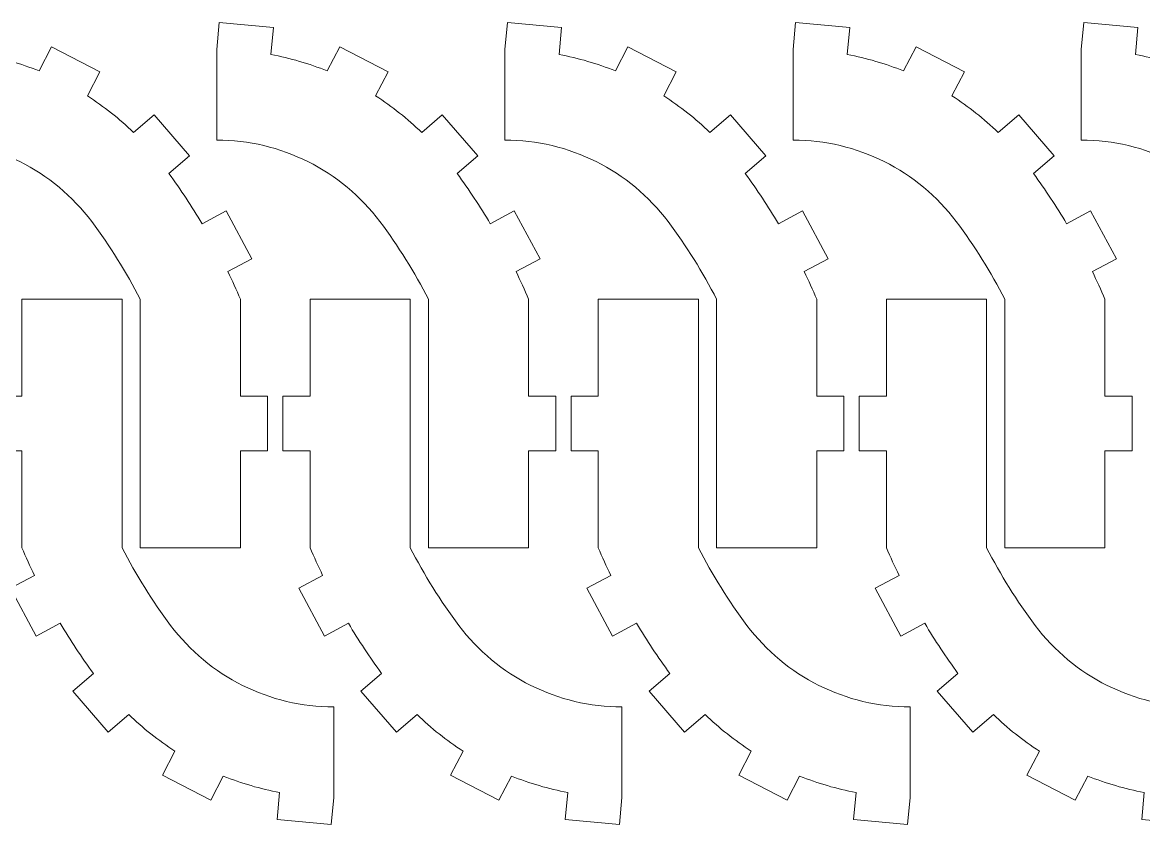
# Model space of a CAD drawing. Header units: millimetres. Extents: x -263 to 263, y -151 to 151.
# Drawn here: x -120.7 to 3, y 62.6 to 151.2 of the extents above; entities that cross this region are included whole.
import ezdxf

# ---------------------------------------------------------------- set-up
doc = ezdxf.new("R2010")
doc.units = ezdxf.units.MM
doc.header["$MEASUREMENT"] = 0
doc.layers.add('Camada 1', color=7, linetype='Continuous')

msp = doc.modelspace()

# ---------------------------------------------------------------- linework, layer by layer
at = {"layer": 'Camada 1', "lineweight": 20}
for points in [[(-107.6499, 120.6356), (-107.6499, 120.6356), (-107.6499, 93.1902), (-107.6499, 93.1902), (-107.6499, 93.1902), (-107.6499, 93.1902), (-96.6096, 93.1902), (-96.6096, 93.1902), (-96.6096, 93.1902), (-96.6096, 93.1902), (-96.6096, 103.9129), (-96.6096, 103.9129), (-96.6096, 103.9129), (-96.6096, 103.9129), (-93.6096, 103.9129), (-93.6096, 103.9129), (-93.6096, 103.9129), (-93.6096, 103.9129), (-93.6096, 109.9129), (-93.6096, 109.9129), (-93.6096, 109.9129), (-93.6096, 109.9129), (-96.6096, 109.9129), (-96.6096, 109.9129), (-96.6096, 109.9129), (-96.6096, 109.9129), (-96.6096, 120.6356), (-96.6096, 120.6356), (-96.6096, 120.6356), (-97.0458, 121.6592), (-97.5064, 122.6723), (-97.991, 123.6739), (-97.991, 123.6739), (-97.991, 123.6739), (-95.3489, 125.0949), (-95.3489, 125.0949), (-95.3489, 125.0949), (-95.3489, 125.0949), (-98.1908, 130.3791), (-98.1908, 130.3791), (-98.1908, 130.3791), (-98.1908, 130.3791), (-100.833, 128.9582), (-100.833, 128.9582), (-100.833, 128.9582), (-101.963, 130.8591), (-103.1824, 132.7055), (-104.4872, 134.491), (-104.4872, 134.491), (-104.4872, 134.491), (-102.2152, 136.4405), (-102.2152, 136.4405), (-102.2152, 136.4405), (-102.2152, 136.4405), (-106.1223, 140.9939), (-106.1223, 140.9939), (-106.1223, 140.9939), (-106.1223, 140.9939), (-108.3991, 139.0404), (-108.3991, 139.0404), (-108.3991, 139.0404), (-109.9549, 140.5466), (-111.6573, 141.8935), (-113.481, 143.0611), (-113.481, 143.0611), (-113.481, 143.0611), (-112.1036, 145.7262), (-112.1036, 145.7262), (-112.1036, 145.7262), (-112.1036, 145.7262), (-117.4337, 148.4811), (-117.4337, 148.4811), (-117.4337, 148.4811), (-117.4337, 148.4811), (-118.8112, 145.816), (-118.8112, 145.816), (-118.8112, 145.816), (-120.8185, 146.6285), (-122.9019, 147.2383), (-125.0305, 147.6364), (-125.0305, 147.6364), (-125.0305, 147.6364), (-124.7535, 150.6235), (-124.7535, 150.6235), (-124.7535, 150.6235), (-124.7535, 150.6235), (-130.7279, 151.1774), (-130.7279, 151.1774), (-130.7279, 151.1774), (-130.7279, 151.1774), (-131.0048, 148.1902), (-131.0048, 148.1902), (-131.0048, 148.1902), (-131.0048, 148.1902), (-131.0048, 138.1902), (-131.0048, 138.1902), (-131.0048, 138.1902), (-123.9228, 138.1902), (-117.2541, 134.8558), (-113.0048, 129.1902), (-113.0048, 129.1902), (-110.9828, 126.4941), (-109.1914, 123.6325), (-107.6499, 120.6356)], [(-75.8663, 120.6356), (-75.8663, 120.6356), (-75.8663, 93.1902), (-75.8663, 93.1902), (-75.8663, 93.1902), (-75.8663, 93.1902), (-64.826, 93.1902), (-64.826, 93.1902), (-64.826, 93.1902), (-64.826, 93.1902), (-64.826, 103.9129), (-64.826, 103.9129), (-64.826, 103.9129), (-64.826, 103.9129), (-61.826, 103.9129), (-61.826, 103.9129), (-61.826, 103.9129), (-61.826, 103.9129), (-61.826, 109.9129), (-61.826, 109.9129), (-61.826, 109.9129), (-61.826, 109.9129), (-64.826, 109.9129), (-64.826, 109.9129), (-64.826, 109.9129), (-64.826, 109.9129), (-64.826, 120.6356), (-64.826, 120.6356), (-64.826, 120.6356), (-65.2622, 121.6592), (-65.7228, 122.6723), (-66.2074, 123.6739), (-66.2074, 123.6739), (-66.2074, 123.6739), (-63.5653, 125.0949), (-63.5653, 125.0949), (-63.5653, 125.0949), (-63.5653, 125.0949), (-66.4072, 130.3791), (-66.4072, 130.3791), (-66.4072, 130.3791), (-66.4072, 130.3791), (-69.0494, 128.9582), (-69.0494, 128.9582), (-69.0494, 128.9582), (-70.1794, 130.8591), (-71.3988, 132.7055), (-72.7036, 134.491), (-72.7036, 134.491), (-72.7036, 134.491), (-70.4316, 136.4405), (-70.4316, 136.4405), (-70.4316, 136.4405), (-70.4316, 136.4405), (-74.3387, 140.9939), (-74.3387, 140.9939), (-74.3387, 140.9939), (-74.3387, 140.9939), (-76.6155, 139.0404), (-76.6155, 139.0404), (-76.6155, 139.0404), (-78.1713, 140.5466), (-79.8737, 141.8935), (-81.6974, 143.0611), (-81.6974, 143.0611), (-81.6974, 143.0611), (-80.32, 145.7262), (-80.32, 145.7262), (-80.32, 145.7262), (-80.32, 145.7262), (-85.6501, 148.4811), (-85.6501, 148.4811), (-85.6501, 148.4811), (-85.6501, 148.4811), (-87.0276, 145.816), (-87.0276, 145.816), (-87.0276, 145.816), (-89.0349, 146.6285), (-91.1183, 147.2383), (-93.2469, 147.6364), (-93.2469, 147.6364), (-93.2469, 147.6364), (-92.9699, 150.6235), (-92.9699, 150.6235), (-92.9699, 150.6235), (-92.9699, 150.6235), (-98.9443, 151.1774), (-98.9443, 151.1774), (-98.9443, 151.1774), (-98.9443, 151.1774), (-99.2212, 148.1902), (-99.2212, 148.1902), (-99.2212, 148.1902), (-99.2212, 148.1902), (-99.2212, 138.1902), (-99.2212, 138.1902), (-99.2212, 138.1902), (-92.1392, 138.1902), (-85.4705, 134.8558), (-81.2212, 129.1902), (-81.2212, 129.1902), (-79.1992, 126.4941), (-77.4078, 123.6325), (-75.8663, 120.6356)], [(-44.0827, 120.6356), (-44.0827, 120.6356), (-44.0827, 93.1902), (-44.0827, 93.1902), (-44.0827, 93.1902), (-44.0827, 93.1902), (-33.0424, 93.1902), (-33.0424, 93.1902), (-33.0424, 93.1902), (-33.0424, 93.1902), (-33.0424, 103.9129), (-33.0424, 103.9129), (-33.0424, 103.9129), (-33.0424, 103.9129), (-30.0424, 103.9129), (-30.0424, 103.9129), (-30.0424, 103.9129), (-30.0424, 103.9129), (-30.0424, 109.9129), (-30.0424, 109.9129), (-30.0424, 109.9129), (-30.0424, 109.9129), (-33.0424, 109.9129), (-33.0424, 109.9129), (-33.0424, 109.9129), (-33.0424, 109.9129), (-33.0424, 120.6356), (-33.0424, 120.6356), (-33.0424, 120.6356), (-33.4786, 121.6592), (-33.9392, 122.6723), (-34.4238, 123.6739), (-34.4238, 123.6739), (-34.4238, 123.6739), (-31.7817, 125.0949), (-31.7817, 125.0949), (-31.7817, 125.0949), (-31.7817, 125.0949), (-34.6236, 130.3791), (-34.6236, 130.3791), (-34.6236, 130.3791), (-34.6236, 130.3791), (-37.2658, 128.9582), (-37.2658, 128.9582), (-37.2658, 128.9582), (-38.3958, 130.8591), (-39.6152, 132.7055), (-40.92, 134.491), (-40.92, 134.491), (-40.92, 134.491), (-38.648, 136.4405), (-38.648, 136.4405), (-38.648, 136.4405), (-38.648, 136.4405), (-42.5551, 140.9939), (-42.5551, 140.9939), (-42.5551, 140.9939), (-42.5551, 140.9939), (-44.8319, 139.0404), (-44.8319, 139.0404), (-44.8319, 139.0404), (-46.3877, 140.5466), (-48.0901, 141.8935), (-49.9138, 143.0611), (-49.9138, 143.0611), (-49.9138, 143.0611), (-48.5364, 145.7262), (-48.5364, 145.7262), (-48.5364, 145.7262), (-48.5364, 145.7262), (-53.8665, 148.4811), (-53.8665, 148.4811), (-53.8665, 148.4811), (-53.8665, 148.4811), (-55.244, 145.816), (-55.244, 145.816), (-55.244, 145.816), (-57.2513, 146.6285), (-59.3347, 147.2383), (-61.4633, 147.6364), (-61.4633, 147.6364), (-61.4633, 147.6364), (-61.1863, 150.6235), (-61.1863, 150.6235), (-61.1863, 150.6235), (-61.1863, 150.6235), (-67.1607, 151.1774), (-67.1607, 151.1774), (-67.1607, 151.1774), (-67.1607, 151.1774), (-67.4376, 148.1902), (-67.4376, 148.1902), (-67.4376, 148.1902), (-67.4376, 148.1902), (-67.4376, 138.1902), (-67.4376, 138.1902), (-67.4376, 138.1902), (-60.3556, 138.1902), (-53.6869, 134.8558), (-49.4376, 129.1902), (-49.4376, 129.1902), (-47.4156, 126.4941), (-45.6242, 123.6325), (-44.0827, 120.6356)], [(-12.2991, 120.6356), (-12.2991, 120.6356), (-12.2991, 93.1902), (-12.2991, 93.1902), (-12.2991, 93.1902), (-12.2991, 93.1902), (-1.2588, 93.1902), (-1.2588, 93.1902), (-1.2588, 93.1902), (-1.2588, 93.1902), (-1.2588, 103.9129), (-1.2588, 103.9129), (-1.2588, 103.9129), (-1.2588, 103.9129), (1.7412, 103.9129), (1.7412, 103.9129), (1.7412, 103.9129), (1.7412, 103.9129), (1.7412, 109.9129), (1.7412, 109.9129), (1.7412, 109.9129), (1.7412, 109.9129), (-1.2588, 109.9129), (-1.2588, 109.9129), (-1.2588, 109.9129), (-1.2588, 109.9129), (-1.2588, 120.6356), (-1.2588, 120.6356), (-1.2588, 120.6356), (-1.695, 121.6592), (-2.1556, 122.6723), (-2.6402, 123.6739), (-2.6402, 123.6739), (-2.6402, 123.6739), (0.0019, 125.0949), (0.0019, 125.0949), (0.0019, 125.0949), (0.0019, 125.0949), (-2.84, 130.3791), (-2.84, 130.3791), (-2.84, 130.3791), (-2.84, 130.3791), (-5.4822, 128.9582), (-5.4822, 128.9582), (-5.4822, 128.9582), (-6.6122, 130.8591), (-7.8316, 132.7055), (-9.1364, 134.491), (-9.1364, 134.491), (-9.1364, 134.491), (-6.8644, 136.4405), (-6.8644, 136.4405), (-6.8644, 136.4405), (-6.8644, 136.4405), (-10.7715, 140.9939), (-10.7715, 140.9939), (-10.7715, 140.9939), (-10.7715, 140.9939), (-13.0483, 139.0404), (-13.0483, 139.0404), (-13.0483, 139.0404), (-14.6041, 140.5466), (-16.3065, 141.8935), (-18.1302, 143.0611), (-18.1302, 143.0611), (-18.1302, 143.0611), (-16.7528, 145.7262), (-16.7528, 145.7262), (-16.7528, 145.7262), (-16.7528, 145.7262), (-22.0829, 148.4811), (-22.0829, 148.4811), (-22.0829, 148.4811), (-22.0829, 148.4811), (-23.4604, 145.816), (-23.4604, 145.816), (-23.4604, 145.816), (-25.4677, 146.6285), (-27.5511, 147.2383), (-29.6797, 147.6364), (-29.6797, 147.6364), (-29.6797, 147.6364), (-29.4027, 150.6235), (-29.4027, 150.6235), (-29.4027, 150.6235), (-29.4027, 150.6235), (-35.3771, 151.1774), (-35.3771, 151.1774), (-35.3771, 151.1774), (-35.3771, 151.1774), (-35.654, 148.1902), (-35.654, 148.1902), (-35.654, 148.1902), (-35.654, 148.1902), (-35.654, 138.1902), (-35.654, 138.1902), (-35.654, 138.1902), (-28.572, 138.1902), (-21.9033, 134.8558), (-17.654, 129.1902), (-17.654, 129.1902), (-15.632, 126.4941), (-13.8406, 123.6325), (-12.2991, 120.6356)], [(19.4845, 120.6356), (19.4845, 120.6356), (19.4845, 93.1902), (19.4845, 93.1902), (19.4845, 93.1902), (19.4845, 93.1902), (30.5248, 93.1902), (30.5248, 93.1902), (30.5248, 93.1902), (30.5248, 93.1902), (30.5248, 103.9129), (30.5248, 103.9129), (30.5248, 103.9129), (30.5248, 103.9129), (33.5248, 103.9129), (33.5248, 103.9129), (33.5248, 103.9129), (33.5248, 103.9129), (33.5248, 109.9129), (33.5248, 109.9129), (33.5248, 109.9129), (33.5248, 109.9129), (30.5248, 109.9129), (30.5248, 109.9129), (30.5248, 109.9129), (30.5248, 109.9129), (30.5248, 120.6356), (30.5248, 120.6356), (30.5248, 120.6356), (30.0886, 121.6592), (29.628, 122.6723), (29.1434, 123.6739), (29.1434, 123.6739), (29.1434, 123.6739), (31.7855, 125.0949), (31.7855, 125.0949), (31.7855, 125.0949), (31.7855, 125.0949), (28.9436, 130.3791), (28.9436, 130.3791), (28.9436, 130.3791), (28.9436, 130.3791), (26.3014, 128.9582), (26.3014, 128.9582), (26.3014, 128.9582), (25.1714, 130.8591), (23.952, 132.7055), (22.6472, 134.491), (22.6472, 134.491), (22.6472, 134.491), (24.9192, 136.4405), (24.9192, 136.4405), (24.9192, 136.4405), (24.9192, 136.4405), (21.0121, 140.9939), (21.0121, 140.9939), (21.0121, 140.9939), (21.0121, 140.9939), (18.7353, 139.0404), (18.7353, 139.0404), (18.7353, 139.0404), (17.1795, 140.5466), (15.4771, 141.8935), (13.6534, 143.0611), (13.6534, 143.0611), (13.6534, 143.0611), (15.0308, 145.7262), (15.0308, 145.7262), (15.0308, 145.7262), (15.0308, 145.7262), (9.7007, 148.4811), (9.7007, 148.4811), (9.7007, 148.4811), (9.7007, 148.4811), (8.3232, 145.816), (8.3232, 145.816), (8.3232, 145.816), (6.3159, 146.6285), (4.2325, 147.2383), (2.1039, 147.6364), (2.1039, 147.6364), (2.1039, 147.6364), (2.3809, 150.6235), (2.3809, 150.6235), (2.3809, 150.6235), (2.3809, 150.6235), (-3.5935, 151.1774), (-3.5935, 151.1774), (-3.5935, 151.1774), (-3.5935, 151.1774), (-3.8704, 148.1902), (-3.8704, 148.1902), (-3.8704, 148.1902), (-3.8704, 148.1902), (-3.8704, 138.1902), (-3.8704, 138.1902), (-3.8704, 138.1902), (3.2116, 138.1902), (9.8803, 134.8558), (14.1296, 129.1902), (14.1296, 129.1902), (16.1516, 126.4941), (17.943, 123.6325), (19.4845, 120.6356)], [(-109.6607, 93.1902), (-109.6607, 93.1902), (-109.6607, 120.6356), (-109.6607, 120.6356), (-109.6607, 120.6356), (-109.6607, 120.6356), (-120.701, 120.6356), (-120.701, 120.6356), (-120.701, 120.6356), (-120.701, 120.6356), (-120.701, 109.9129), (-120.701, 109.9129), (-120.701, 109.9129), (-120.701, 109.9129), (-123.701, 109.9129), (-123.701, 109.9129), (-123.701, 109.9129), (-123.701, 109.9129), (-123.701, 103.9129), (-123.701, 103.9129), (-123.701, 103.9129), (-123.701, 103.9129), (-120.701, 103.9129), (-120.701, 103.9129), (-120.701, 103.9129), (-120.701, 103.9129), (-120.701, 93.1902), (-120.701, 93.1902), (-120.701, 93.1902), (-120.2648, 92.1666), (-119.8042, 91.1535), (-119.3196, 90.1519), (-119.3196, 90.1519), (-119.3196, 90.1519), (-121.9617, 88.7309), (-121.9617, 88.7309), (-121.9617, 88.7309), (-121.9617, 88.7309), (-119.1198, 83.4467), (-119.1198, 83.4467), (-119.1198, 83.4467), (-119.1198, 83.4467), (-116.4776, 84.8676), (-116.4776, 84.8676), (-116.4776, 84.8676), (-115.3476, 82.9667), (-114.1282, 81.1203), (-112.8234, 79.3348), (-112.8234, 79.3348), (-112.8234, 79.3348), (-115.0954, 77.3853), (-115.0954, 77.3853), (-115.0954, 77.3853), (-115.0954, 77.3853), (-111.1883, 72.8319), (-111.1883, 72.8319), (-111.1883, 72.8319), (-111.1883, 72.8319), (-108.9115, 74.7854), (-108.9115, 74.7854), (-108.9115, 74.7854), (-107.3557, 73.2792), (-105.6533, 71.9323), (-103.8296, 70.7647), (-103.8296, 70.7647), (-103.8296, 70.7647), (-105.207, 68.0996), (-105.207, 68.0996), (-105.207, 68.0996), (-105.207, 68.0996), (-99.8769, 65.3447), (-99.8769, 65.3447), (-99.8769, 65.3447), (-99.8769, 65.3447), (-98.4994, 68.0098), (-98.4994, 68.0098), (-98.4994, 68.0098), (-96.4921, 67.1973), (-94.4087, 66.5875), (-92.2801, 66.1894), (-92.2801, 66.1894), (-92.2801, 66.1894), (-92.5571, 63.2023), (-92.5571, 63.2023), (-92.5571, 63.2023), (-92.5571, 63.2023), (-86.5827, 62.6484), (-86.5827, 62.6484), (-86.5827, 62.6484), (-86.5827, 62.6484), (-86.3058, 65.6356), (-86.3058, 65.6356), (-86.3058, 65.6356), (-86.3058, 65.6356), (-86.3058, 75.6356), (-86.3058, 75.6356), (-86.3058, 75.6356), (-93.3878, 75.6356), (-100.0565, 78.97), (-104.3058, 84.6356), (-104.3058, 84.6356), (-106.3278, 87.3317), (-108.1192, 90.1933), (-109.6607, 93.1902)], [(-77.8771, 93.1902), (-77.8771, 93.1902), (-77.8771, 120.6356), (-77.8771, 120.6356), (-77.8771, 120.6356), (-77.8771, 120.6356), (-88.9174, 120.6356), (-88.9174, 120.6356), (-88.9174, 120.6356), (-88.9174, 120.6356), (-88.9174, 109.9129), (-88.9174, 109.9129), (-88.9174, 109.9129), (-88.9174, 109.9129), (-91.9174, 109.9129), (-91.9174, 109.9129), (-91.9174, 109.9129), (-91.9174, 109.9129), (-91.9174, 103.9129), (-91.9174, 103.9129), (-91.9174, 103.9129), (-91.9174, 103.9129), (-88.9174, 103.9129), (-88.9174, 103.9129), (-88.9174, 103.9129), (-88.9174, 103.9129), (-88.9174, 93.1902), (-88.9174, 93.1902), (-88.9174, 93.1902), (-88.4812, 92.1666), (-88.0206, 91.1535), (-87.536, 90.1519), (-87.536, 90.1519), (-87.536, 90.1519), (-90.1781, 88.7309), (-90.1781, 88.7309), (-90.1781, 88.7309), (-90.1781, 88.7309), (-87.3362, 83.4467), (-87.3362, 83.4467), (-87.3362, 83.4467), (-87.3362, 83.4467), (-84.694, 84.8676), (-84.694, 84.8676), (-84.694, 84.8676), (-83.564, 82.9667), (-82.3446, 81.1203), (-81.0398, 79.3348), (-81.0398, 79.3348), (-81.0398, 79.3348), (-83.3118, 77.3853), (-83.3118, 77.3853), (-83.3118, 77.3853), (-83.3118, 77.3853), (-79.4047, 72.8319), (-79.4047, 72.8319), (-79.4047, 72.8319), (-79.4047, 72.8319), (-77.1279, 74.7854), (-77.1279, 74.7854), (-77.1279, 74.7854), (-75.5721, 73.2792), (-73.8697, 71.9323), (-72.046, 70.7647), (-72.046, 70.7647), (-72.046, 70.7647), (-73.4234, 68.0996), (-73.4234, 68.0996), (-73.4234, 68.0996), (-73.4234, 68.0996), (-68.0933, 65.3447), (-68.0933, 65.3447), (-68.0933, 65.3447), (-68.0933, 65.3447), (-66.7158, 68.0098), (-66.7158, 68.0098), (-66.7158, 68.0098), (-64.7085, 67.1973), (-62.6251, 66.5875), (-60.4965, 66.1894), (-60.4965, 66.1894), (-60.4965, 66.1894), (-60.7735, 63.2023), (-60.7735, 63.2023), (-60.7735, 63.2023), (-60.7735, 63.2023), (-54.7991, 62.6484), (-54.7991, 62.6484), (-54.7991, 62.6484), (-54.7991, 62.6484), (-54.5222, 65.6356), (-54.5222, 65.6356), (-54.5222, 65.6356), (-54.5222, 65.6356), (-54.5222, 75.6356), (-54.5222, 75.6356), (-54.5222, 75.6356), (-61.6042, 75.6356), (-68.2729, 78.97), (-72.5222, 84.6356), (-72.5222, 84.6356), (-74.5442, 87.3317), (-76.3356, 90.1933), (-77.8771, 93.1902)], [(-46.0935, 93.1902), (-46.0935, 93.1902), (-46.0935, 120.6356), (-46.0935, 120.6356), (-46.0935, 120.6356), (-46.0935, 120.6356), (-57.1338, 120.6356), (-57.1338, 120.6356), (-57.1338, 120.6356), (-57.1338, 120.6356), (-57.1338, 109.9129), (-57.1338, 109.9129), (-57.1338, 109.9129), (-57.1338, 109.9129), (-60.1338, 109.9129), (-60.1338, 109.9129), (-60.1338, 109.9129), (-60.1338, 109.9129), (-60.1338, 103.9129), (-60.1338, 103.9129), (-60.1338, 103.9129), (-60.1338, 103.9129), (-57.1338, 103.9129), (-57.1338, 103.9129), (-57.1338, 103.9129), (-57.1338, 103.9129), (-57.1338, 93.1902), (-57.1338, 93.1902), (-57.1338, 93.1902), (-56.6976, 92.1666), (-56.237, 91.1535), (-55.7524, 90.1519), (-55.7524, 90.1519), (-55.7524, 90.1519), (-58.3945, 88.7309), (-58.3945, 88.7309), (-58.3945, 88.7309), (-58.3945, 88.7309), (-55.5526, 83.4467), (-55.5526, 83.4467), (-55.5526, 83.4467), (-55.5526, 83.4467), (-52.9104, 84.8676), (-52.9104, 84.8676), (-52.9104, 84.8676), (-51.7804, 82.9667), (-50.561, 81.1203), (-49.2562, 79.3348), (-49.2562, 79.3348), (-49.2562, 79.3348), (-51.5282, 77.3853), (-51.5282, 77.3853), (-51.5282, 77.3853), (-51.5282, 77.3853), (-47.6211, 72.8319), (-47.6211, 72.8319), (-47.6211, 72.8319), (-47.6211, 72.8319), (-45.3443, 74.7854), (-45.3443, 74.7854), (-45.3443, 74.7854), (-43.7885, 73.2792), (-42.0861, 71.9323), (-40.2624, 70.7647), (-40.2624, 70.7647), (-40.2624, 70.7647), (-41.6398, 68.0996), (-41.6398, 68.0996), (-41.6398, 68.0996), (-41.6398, 68.0996), (-36.3097, 65.3447), (-36.3097, 65.3447), (-36.3097, 65.3447), (-36.3097, 65.3447), (-34.9322, 68.0098), (-34.9322, 68.0098), (-34.9322, 68.0098), (-32.9249, 67.1973), (-30.8415, 66.5875), (-28.7129, 66.1894), (-28.7129, 66.1894), (-28.7129, 66.1894), (-28.9899, 63.2023), (-28.9899, 63.2023), (-28.9899, 63.2023), (-28.9899, 63.2023), (-23.0155, 62.6484), (-23.0155, 62.6484), (-23.0155, 62.6484), (-23.0155, 62.6484), (-22.7386, 65.6356), (-22.7386, 65.6356), (-22.7386, 65.6356), (-22.7386, 65.6356), (-22.7386, 75.6356), (-22.7386, 75.6356), (-22.7386, 75.6356), (-29.8206, 75.6356), (-36.4893, 78.97), (-40.7386, 84.6356), (-40.7386, 84.6356), (-42.7606, 87.3317), (-44.552, 90.1933), (-46.0935, 93.1902)], [(-14.3099, 93.1902), (-14.3099, 93.1902), (-14.3099, 120.6356), (-14.3099, 120.6356), (-14.3099, 120.6356), (-14.3099, 120.6356), (-25.3502, 120.6356), (-25.3502, 120.6356), (-25.3502, 120.6356), (-25.3502, 120.6356), (-25.3502, 109.9129), (-25.3502, 109.9129), (-25.3502, 109.9129), (-25.3502, 109.9129), (-28.3502, 109.9129), (-28.3502, 109.9129), (-28.3502, 109.9129), (-28.3502, 109.9129), (-28.3502, 103.9129), (-28.3502, 103.9129), (-28.3502, 103.9129), (-28.3502, 103.9129), (-25.3502, 103.9129), (-25.3502, 103.9129), (-25.3502, 103.9129), (-25.3502, 103.9129), (-25.3502, 93.1902), (-25.3502, 93.1902), (-25.3502, 93.1902), (-24.914, 92.1666), (-24.4534, 91.1535), (-23.9688, 90.1519), (-23.9688, 90.1519), (-23.9688, 90.1519), (-26.6109, 88.7309), (-26.6109, 88.7309), (-26.6109, 88.7309), (-26.6109, 88.7309), (-23.769, 83.4467), (-23.769, 83.4467), (-23.769, 83.4467), (-23.769, 83.4467), (-21.1268, 84.8676), (-21.1268, 84.8676), (-21.1268, 84.8676), (-19.9968, 82.9667), (-18.7774, 81.1203), (-17.4726, 79.3348), (-17.4726, 79.3348), (-17.4726, 79.3348), (-19.7446, 77.3853), (-19.7446, 77.3853), (-19.7446, 77.3853), (-19.7446, 77.3853), (-15.8375, 72.8319), (-15.8375, 72.8319), (-15.8375, 72.8319), (-15.8375, 72.8319), (-13.5607, 74.7854), (-13.5607, 74.7854), (-13.5607, 74.7854), (-12.0049, 73.2792), (-10.3025, 71.9323), (-8.4788, 70.7647), (-8.4788, 70.7647), (-8.4788, 70.7647), (-9.8562, 68.0996), (-9.8562, 68.0996), (-9.8562, 68.0996), (-9.8562, 68.0996), (-4.5261, 65.3447), (-4.5261, 65.3447), (-4.5261, 65.3447), (-4.5261, 65.3447), (-3.1486, 68.0098), (-3.1486, 68.0098), (-3.1486, 68.0098), (-1.1413, 67.1973), (0.9421, 66.5875), (3.0707, 66.1894), (3.0707, 66.1894), (3.0707, 66.1894), (2.7937, 63.2023), (2.7937, 63.2023), (2.7937, 63.2023), (2.7937, 63.2023), (8.7681, 62.6484), (8.7681, 62.6484), (8.7681, 62.6484), (8.7681, 62.6484), (9.045, 65.6356), (9.045, 65.6356), (9.045, 65.6356), (9.045, 65.6356), (9.045, 75.6356), (9.045, 75.6356), (9.045, 75.6356), (1.963, 75.6356), (-4.7057, 78.97), (-8.955, 84.6356), (-8.955, 84.6356), (-10.977, 87.3317), (-12.7684, 90.1933), (-14.3099, 93.1902)]]:
    msp.add_open_spline(points, degree=3, knots=[0, 0, 0, 0, 0.03703704, 0.03703704, 0.03703704, 0.03703704, 0.07407407, 0.07407407, 0.07407407, 0.07407407, 0.11111111, 0.11111111, 0.11111111, 0.11111111, 0.14814815, 0.14814815, 0.14814815, 0.14814815, 0.18518519, 0.18518519, 0.18518519, 0.18518519, 0.22222222, 0.22222222, 0.22222222, 0.22222222, 0.25925926, 0.25925926, 0.25925926, 0.25925926, 0.2962963, 0.2962963, 0.2962963, 0.2962963, 0.33333333, 0.33333333, 0.33333333, 0.33333333, 0.37037037, 0.37037037, 0.37037037, 0.37037037, 0.40740741, 0.40740741, 0.40740741, 0.40740741, 0.44444444, 0.44444444, 0.44444444, 0.44444444, 0.48148148, 0.48148148, 0.48148148, 0.48148148, 0.51851852, 0.51851852, 0.51851852, 0.51851852, 0.55555556, 0.55555556, 0.55555556, 0.55555556, 0.59259259, 0.59259259, 0.59259259, 0.59259259, 0.62962963, 0.62962963, 0.62962963, 0.62962963, 0.66666667, 0.66666667, 0.66666667, 0.66666667, 0.7037037, 0.7037037, 0.7037037, 0.7037037, 0.74074074, 0.74074074, 0.74074074, 0.74074074, 0.77777778, 0.77777778, 0.77777778, 0.77777778, 0.81481481, 0.81481481, 0.81481481, 0.81481481, 0.85185185, 0.85185185, 0.85185185, 0.85185185, 0.88888889, 0.88888889, 0.88888889, 0.88888889, 0.92592593, 0.92592593, 0.92592593, 0.92592593, 1, 1, 1, 1], dxfattribs=at)

doc.saveas('drawing.dxf')
